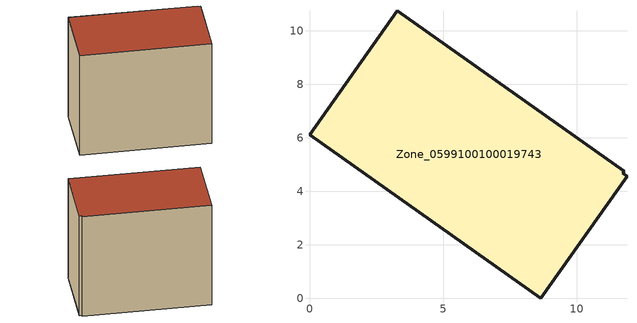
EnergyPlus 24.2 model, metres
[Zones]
Zone_0599100100019743
 floor ground (C_G): 11.77,4.75 11.71,4.67 11.87,4.55 8.65,0 0,6.11 3.28,10.75 z3.88
 wall outside (C_F): 11.77,4.75 3.28,10.75 0,6.11 8.65,0 11.87,4.55 11.71,4.67 11.77,4.75 z3.88:13.21
 roof outside (C_R): 11.71,4.67 11.77,4.75 3.28,10.75 0,6.11 8.65,0 11.87,4.55 z13.21
[BUILDING]
Pand.0599100100019743: North Axis=0; Terrain=City; Loads Convergence Tolerance Value=0.04; Temperature Convergence Tolerance Value=0.4; Solar Distribution=FullExterior; Maximum Number of Warmup Days=25; Minimum Number of Warmup Days=1
[Site:Location]
Rotterdam.The.Hague.AP_ZH_NLD Design_Conditions: Latitude=51.96; Longitude=4.45; Time Zone=1; Elevation=-4.5
[SITE:GROUNDTEMPERATURE:BUILDINGSURFACE]
18, 18, 18, 18, 18, 18, 18, 18, 18, 18, 18, 18
[MATERIAL] Thermal Absorptance=0.9; Solar Absorptance=0.7; Visible Absorptance=0.7
Name | Roughness | Thickness | Conductivity | Density | Specific Heat
G.TC.2015-2018 | MediumSmooth | 0.15 | 0.0428571 | 540 | 1210
F.TC.2015-2018 | Rough | 0.3 | 0.0666667 | 1920 | 840
R.TC.2015-2018 | MediumRough | 0.2 | 0.0333333 | 1500 | 1000
[CONSTRUCTION]
C_G: G.TC.2015-2018
C_F: F.TC.2015-2018
C_R: R.TC.2015-2018
[ZONE]
Zone_0599100100019743: Type=1; Multiplier=1; Ceiling Height=Autocalculate; Volume=Autocalculate; Floor Area=autocalculate; Part of Total Floor Area=Yes
[ZONEINFILTRATION:DESIGNFLOWRATE]
Infil_Zone_0599100100019743: Zone or ZoneList or Space or SpaceList=Zone_0599100100019743; Schedule=AlwaysOn; Design Flow Rate Calculation Method=Flow/Area; Flow Rate per Floor Area=0.0015; Constant Term Coefficient=1; Temperature Term Coefficient=0; Velocity Term Coefficient=0; Velocity Squared Term Coefficient=0
[HVACTEMPLATE:ZONE:IDEALLOADSAIRSYSTEM]
Zone_0599100100019743: Maximum Heating Supply Air Temperature=50; Minimum Cooling Supply Air Temperature=13; Maximum Heating Supply Air Humidity Ratio=0.0156; Minimum Cooling Supply Air Humidity Ratio=0.0077; Heating Limit=NoLimit; Cooling Limit=NoLimit; Dehumidification Control Type=ConstantSensibleHeatRatio; Cooling Sensible Heat Ratio=0.7; Dehumidification Setpoint=60; Humidification Control Type=None; Humidification Setpoint=30; Outdoor Air Method=None; Outdoor Air Flow Rate per Person=0.00944; Outdoor Air Flow Rate per Zone Floor Area=0; Outdoor Air Flow Rate per Zone=0; Demand Controlled Ventilation Type=None; Outdoor Air Economizer Type=NoEconomizer; Heat Recovery Type=None; Sensible Heat Recovery Effectiveness=0.7; Latent Heat Recovery Effectiveness=0.65
[ZONECONTROL:THERMOSTAT]
ThermostatControl_Zone_0599100100019743: Zone or ZoneList=Zone_0599100100019743; Control Type Schedule=DualSetpointControlType; Control 1=Thermostat_Zone_0599100100019743; Temperature Difference Between Cutout And Setpoint=0
[THERMOSTATSETPOINT:DUALSETPOINT]
Thermostat_Zone_0599100100019743: Heating Setpoint Temperature Schedule=HeatingSetpoint_Zone_0599100100019743; Cooling Setpoint Temperature Schedule=CoolingSetpoint_Zone_0599100100019743
[SCHEDULE:COMPACT]
HeatingSetpoint_Zone_0599100100019743: Through: 12/31, For: AllDays, Until: 24:00, 21
CoolingSetpoint_Zone_0599100100019743: Through: 12/31, For: AllDays, Until: 24:00, 24
DualSetpointControlType: Through: 12/31, For: AllDays, Until: 24:00, 4
AlwaysOn: Through: 12/31, For: AllDays, Until: 24:00, 1
